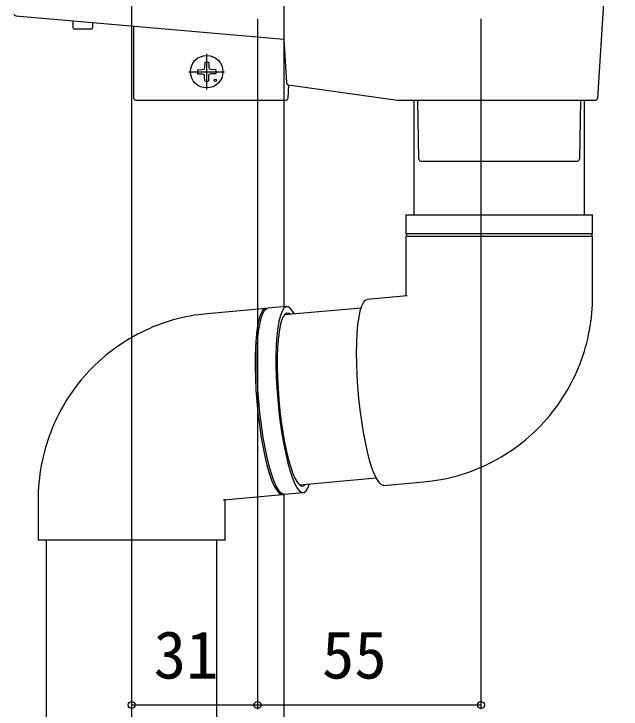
# Model space of a CAD drawing. Units: millimetres, scale not verified. Extents: x -700 to 700, y -1044 to 1038.
# Drawn here: x -494.5 to -345, y -881.9 to -710.7 of the extents above; entities that cross this region are included whole.
import ezdxf
from ezdxf.enums import TextEntityAlignment as Align

# ---------------------------------------------------------------- set-up
doc = ezdxf.new("R2010")
doc.units = ezdxf.units.MM
doc.header["$LTSCALE"] = 6
for name, color, linetype in [('0-4_YKK_12', 2, 'Continuous'), ('0-5_YKK_13', 4, 'Continuous'), ('0-6_YKK_D', 6, 'Continuous')]:
    doc.layers.add(name, color=color, linetype=linetype)
doc.styles.add('ＭＳ ゴシック', font='')
doc.styles.get('ＭＳ ゴシック').set_extended_font_data('MS Gothic')

msp = doc.modelspace()

# ---------------------------------------------------------------- linework, layer by layer
at = {"layer": '0-4_YKK_12'}
for p, q in [((-465.5, -104.9), (-465.5, -951.9)), ((-428, -828.987), (-428, -951.9))]:
    msp.add_line(p, q, dxfattribs=at)
msp.add_lwpolyline([(-428, -664.406), (-428, -701.9), (-428, -731.9), (-428, -782.827)], dxfattribs=at)
at = {"layer": '0-5_YKK_13'}
for p, q in [((-345, -636.9), (-350.782, -731.431)), ((-494.009, -711.125), (-427.999, -716.9)), ((-480, -712.351), (-480, -713.851)), ((-475, -713.851), (-475, -712.788)), ((-465, -713.663), (-465, -731.4)), ((-479.5, -714.351), (-475.5, -714.351)), ((-428, -716.9), (-427.342, -727.653)), ((-447, -729.3), (-447, -720.5)), ((-447.5, -722.655), (-447.519, -723.763)), ((-446.5, -722.655), (-446.481, -723.763)), ((-449.245, -724.4), (-448.137, -724.381)), ((-448.137, -724.381), (-447.62, -724.28)), ((-447.519, -723.763), (-447.62, -724.28)), ((-446.481, -723.763), (-446.38, -724.28)), ((-445.863, -724.381), (-446.38, -724.28)), ((-444.755, -724.4), (-445.863, -724.381)), ((-451.4, -724.9), (-442.6, -724.9)), ((-449.245, -725.4), (-448.137, -725.419)), ((-448.137, -725.419), (-447.62, -725.52)), ((-447.519, -726.037), (-447.62, -725.52)), ((-447.5, -727.145), (-447.519, -726.037)), ((-446.5, -727.145), (-446.481, -726.037)), ((-446.481, -726.037), (-446.38, -725.52)), ((-445.863, -725.419), (-446.38, -725.52)), ((-444.755, -725.4), (-445.863, -725.419)), ((-426.971, -731.431), (-426.77, -728.138)), ((-426.913, -728.118), (-400, -731.9)), ((-464.5, -731.9), (-427.47, -731.9)), ((-400, -731.9), (-375, -731.9)), ((-396, -731.9), (-396, -760.124)), ((-394.747, -746.409), (-395, -731.9)), ((-375, -731.9), (-351.281, -731.9)), ((-355, -731.9), (-355.253, -746.409)), ((-354, -760.124), (-354, -731.9)), ((-394.247, -746.9), (-355.753, -746.9)), ((-398, -760.124), (-398, -764.874)), ((-398, -760.124), (-352, -760.124)), ((-352, -764.874), (-352, -760.124)), ((-379.246, -764.874), (-398, -764.874)), ((-398, -765.374), (-398, -780.124)), ((-398, -765.374), (-352, -765.374)), ((-352, -764.874), (-379.246, -764.874)), ((-352, -780.124), (-352, -765.374)), ((-397.674, -780.127), (-407.465, -780.999)), ((-432.464, -783.224), (-446.905, -784.51)), ((-427.323, -782.767), (-431.974, -783.181)), ((-409.006, -783.144), (-427.901, -784.826)), ((-424.176, -826.661), (-405.282, -824.979)), ((-403.386, -826.818), (-393.595, -825.946)), ((-427.895, -829), (-423.245, -828.586)), ((-488.5, -830.332), (-488.5, -840.332)), ((-442.895, -830.332), (-442.826, -830.329)), ((-442.5, -830.332), (-442.895, -830.332)), ((-442.826, -830.329), (-428.385, -829.043)), ((-442.5, -840.332), (-442.5, -830.332)), ((-442.895, -840.332), (-488.5, -840.332)), ((-486.5, -840.332), (-486.5, -900.9)), ((-444.5, -900.9), (-444.5, -840.332)), ((-442.5, -840.332), (-442.895, -840.332))]:
    msp.add_line(p, q, dxfattribs=at)
for points in [[(-358.848, -804.369), (-358.302, -803.458), (-357.777, -802.534), (-357.274, -801.598), (-356.792, -800.651), (-356.332, -799.693), (-355.894, -798.725), (-355.479, -797.747), (-355.086, -796.759), (-354.716, -795.762), (-354.369, -794.758), (-354.045, -793.745), (-353.744, -792.725), (-353.467, -791.699), (-353.214, -790.666), (-352.984, -789.628), (-352.778, -788.585), (-352.596, -787.537), (-352.438, -786.485), (-352.305, -785.43), (-352.195, -784.372), (-352.109, -783.312), (-352.047, -782.25), (-352.012, -781.188), (-352, -780.124)], [(-403.386, -826.818), (-403.455, -826.821), (-404.003, -826.64), (-404.573, -826.101), (-405.157, -825.212), (-405.744, -823.987), (-406.327, -822.445), (-406.896, -820.611), (-407.441, -818.513), (-407.955, -816.186), (-408.428, -813.664), (-408.855, -810.989), (-409.227, -808.202), (-409.539, -805.347), (-409.787, -802.47), (-409.965, -799.615), (-410.072, -796.828), (-410.106, -794.153), (-410.066, -791.631), (-409.953, -789.303), (-409.768, -787.206), (-409.515, -785.372), (-409.197, -783.83), (-408.82, -782.605), (-408.389, -781.716), (-407.912, -781.177), (-407.465, -780.999)], [(-432.301, -783.227), (-432.657, -783.267), (-433.155, -783.627), (-433.61, -784.343), (-434.015, -785.402), (-434.363, -786.788), (-434.649, -788.479), (-434.868, -790.449), (-435.017, -792.666), (-435.094, -795.096), (-435.097, -797.699), (-435.027, -800.436), (-434.884, -803.262), (-434.67, -806.134)], [(-427.895, -829), (-428.235, -828.957), (-428.795, -828.597), (-429.373, -827.881), (-429.96, -826.822), (-430.546, -825.436), (-431.123, -823.745), (-431.681, -821.775), (-432.212, -819.558), (-432.707, -817.128), (-433.157, -814.525), (-433.557, -811.788), (-433.9, -808.962), (-434.181, -806.09), (-434.394, -803.219), (-434.537, -800.392), (-434.608, -797.656), (-434.605, -795.052), (-434.528, -792.623), (-434.379, -790.406), (-434.159, -788.436), (-433.873, -786.745), (-433.525, -785.358), (-433.121, -784.299), (-432.666, -783.584), (-432.168, -783.223), (-431.974, -783.181)], [(-425.428, -784.606), (-425.846, -783.885), (-426.424, -783.17), (-426.984, -782.809), (-427.517, -782.809), (-428.015, -783.17), (-428.47, -783.885), (-428.875, -784.944), (-429.223, -786.331), (-429.509, -788.022), (-429.728, -789.992), (-429.877, -792.209), (-429.954, -794.638), (-429.957, -797.242), (-429.887, -799.978), (-429.744, -802.805), (-429.53, -805.676)], [(-446.905, -784.51), (-449.009, -784.752), (-450.057, -784.901), (-451.101, -785.079), (-452.14, -785.284), (-453.174, -785.515), (-454.203, -785.769), (-455.226, -786.046), (-456.241, -786.346), (-457.25, -786.67), (-458.251, -787.017), (-459.243, -787.389), (-460.227, -787.783), (-461.201, -788.2), (-462.165, -788.64), (-463.119, -789.102), (-464.062, -789.586), (-464.993, -790.093), (-465.913, -790.62), (-466.82, -791.17), (-467.714, -791.74), (-468.594, -792.331), (-469.461, -792.942), (-470.313, -793.573), (-471.151, -794.224), (-471.973, -794.894), (-472.779, -795.584), (-473.57, -796.291), (-474.343, -797.018), (-475.1, -797.761), (-475.84, -798.523), (-476.561, -799.301), (-477.265, -800.096), (-477.95, -800.907), (-478.616, -801.734), (-479.263, -802.576), (-479.89, -803.433), (-480.498, -804.304), (-481.085, -805.189), (-481.652, -806.087)], [(-426.392, -784.692), (-426.729, -784.456), (-427.243, -784.369), (-427.724, -784.631), (-428.165, -785.239), (-428.559, -786.182), (-428.9, -787.446), (-429.181, -789.009), (-429.397, -790.845), (-429.547, -792.925), (-429.626, -795.215), (-429.634, -797.676), (-429.571, -800.269), (-429.437, -802.95), (-429.235, -805.676)], [(-393.595, -825.946), (-391.491, -825.704), (-390.443, -825.555), (-389.399, -825.377), (-388.36, -825.172), (-387.326, -824.941), (-386.297, -824.687), (-385.274, -824.41), (-384.259, -824.11), (-383.25, -823.786), (-382.249, -823.439), (-381.257, -823.068), (-380.273, -822.673), (-379.299, -822.256), (-378.335, -821.816), (-377.381, -821.354), (-376.438, -820.87), (-375.507, -820.364), (-374.587, -819.836), (-373.68, -819.287), (-372.786, -818.717), (-371.906, -818.126), (-371.039, -817.514), (-370.187, -816.883), (-369.349, -816.232), (-368.527, -815.562), (-367.721, -814.873), (-366.93, -814.165), (-366.157, -813.439), (-365.4, -812.695), (-364.66, -811.933), (-363.939, -811.155), (-363.235, -810.36), (-362.55, -809.549), (-361.884, -808.722), (-361.237, -807.88), (-360.61, -807.024), (-360.002, -806.152), (-359.415, -805.267), (-358.848, -804.369)], [(-481.652, -806.087), (-482.198, -806.998), (-482.723, -807.922), (-483.226, -808.858), (-483.708, -809.805), (-484.168, -810.763), (-484.606, -811.731), (-485.021, -812.71), (-485.414, -813.697), (-485.784, -814.694), (-486.131, -815.699), (-486.455, -816.711), (-486.756, -817.731), (-487.033, -818.757), (-487.286, -819.79), (-487.516, -820.828), (-487.722, -821.871), (-487.904, -822.919), (-488.062, -823.971), (-488.195, -825.026), (-488.305, -826.084), (-488.391, -827.144), (-488.453, -828.206), (-488.488, -829.269), (-488.5, -830.332)], [(-434.67, -806.134), (-434.39, -809.005), (-434.047, -811.832), (-433.647, -814.568), (-433.196, -817.172), (-432.701, -819.601), (-432.171, -821.818), (-431.613, -823.788), (-431.036, -825.479), (-430.45, -826.866), (-429.863, -827.925), (-429.285, -828.64), (-428.725, -829.001), (-428.385, -829.043)], [(-429.53, -805.676), (-429.25, -808.548), (-428.907, -811.374), (-428.507, -814.111), (-428.056, -816.714), (-427.561, -819.144), (-427.031, -821.361), (-426.473, -823.331), (-425.896, -825.022), (-425.309, -826.408), (-424.723, -827.467), (-424.145, -828.183), (-423.584, -828.543), (-423.051, -828.543), (-422.553, -828.183), (-422.098, -827.467), (-421.704, -826.441)], [(-429.235, -805.676), (-428.968, -808.402), (-428.641, -811.084), (-428.258, -813.676), (-427.827, -816.138), (-427.354, -818.427), (-426.847, -820.507), (-426.314, -822.344), (-425.765, -823.907), (-425.207, -825.17), (-424.651, -826.114), (-424.105, -826.722), (-423.579, -826.984), (-423.08, -826.896), (-422.668, -826.526)]]:
    msp.add_lwpolyline(points, dxfattribs=at)
for centre, radius in [((-447, -724.9), 4), ((-444.879, -727.021), 0.3)]:
    msp.add_circle(centre, radius, dxfattribs=at)
for centre, radius, start, end in [((-493.965, -710.627), 0.5, 183.5, 265), ((-479.5, -713.851), 0.5, 180, 270), ((-475.5, -713.851), 0.5, 270, 0), ((-447, -724.9), 2.3, 77.44414, 102.55586), ((-447, -724.9), 2.3, 167.44414, 192.55586), ((-447, -724.9), 2.3, 347.44414, 12.55586), ((-447, -724.9), 2.3, 257.44414, 282.55586), ((-426.843, -727.623), 0.5, 183.5, 262), ((-464.5, -731.4), 0.5, 180, 270), ((-427.47, -731.4), 0.5, 270, 356.5), ((-351.281, -731.4), 0.5, 270, 356.5), ((-394.247, -746.4), 0.5, 181, 270), ((-355.753, -746.4), 0.5, 270, 359), ((-398, -765.124), 0.25, 270, 90), ((-352, -765.124), 0.25, 90, 270)]:
    msp.add_arc(centre, radius, start, end, dxfattribs=at)
at = {"layer": '0-6_YKK_D'}
for p, q in [((-434.5, -711.9), (-434.5, -881.9)), ((-434.5, -711.9), (-434.5, -881.9)), ((-379.5, -711.9), (-379.5, -881.9)), ((-465.5, -880.9), (-434.5, -880.9)), ((-434.5, -880.9), (-379.5, -880.9))]:
    msp.add_line(p, q, dxfattribs=at)
for centre in [(-465.5, -880.9), (-434.5, -880.9), (-434.5, -880.9), (-379.5, -880.9)]:
    msp.add_circle(centre, 0.85, dxfattribs=at)

# ---------------------------------------------------------------- texts
at = {"layer": '0-6_YKK_D', "style": 'ＭＳ ゴシック'}
for s, p in [('31', (-460.045, -877.9)), ('55', (-418.636, -877.9))]:
    msp.add_text(s, height=11.73, dxfattribs=at).set_placement(p, align=Align.BOTTOM_LEFT)

doc.saveas('drawing.dxf')
